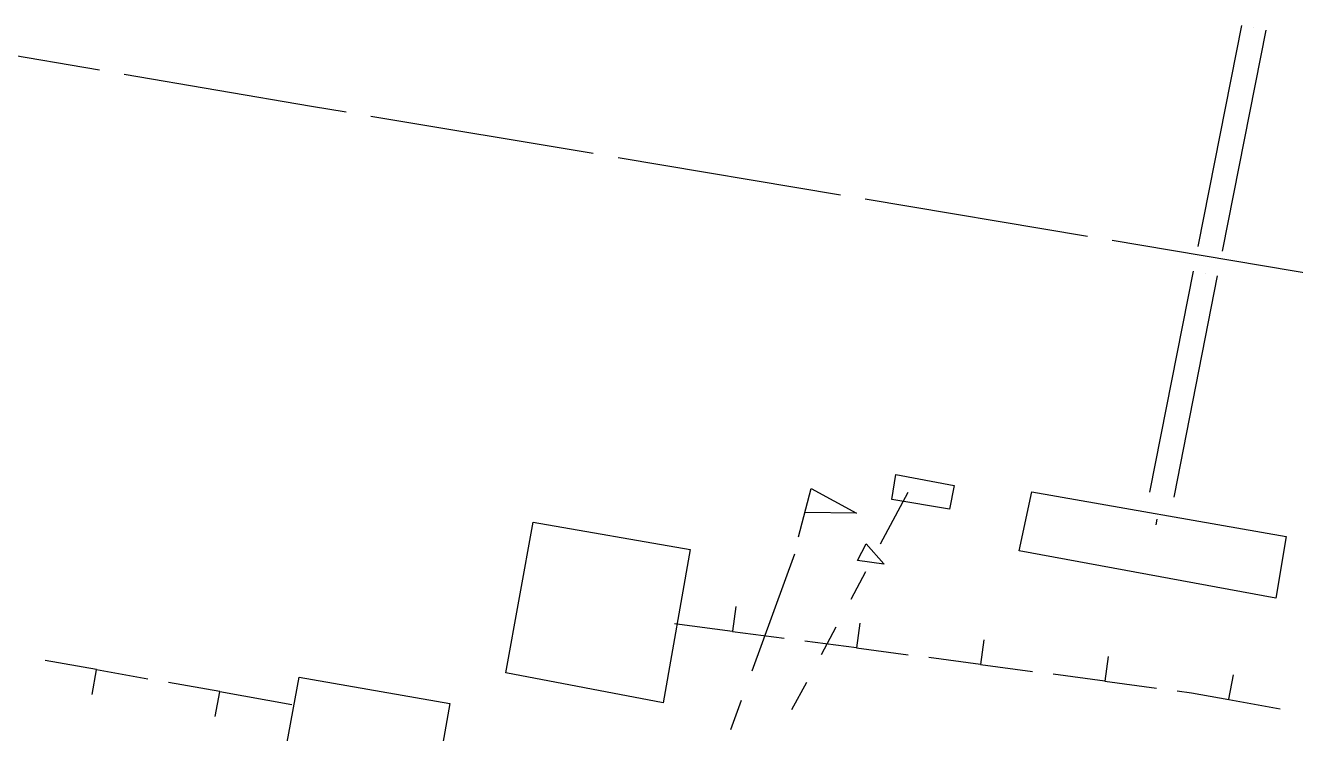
# Model space of a CAD drawing. Header units: metres. Extents: x -1160 to -1077, y 3 to 562.
# Drawn here: x -1117.39 to -1107.25, y 512.5 to 518.16 of the extents above; entities that cross this region are included whole.
import ezdxf

# ---------------------------------------------------------------- set-up
doc = ezdxf.new("R2010")
doc.units = ezdxf.units.M

# ---------------------------------------------------------------- blocks, each defined once
blk = doc.blocks.new('T2DPAA-T2D-PWA-SU-M2D-000003_250_dwg-40806560-DRG-2873041 - PILE LAYOUT')
at = {"color": 151, "lineweight": 25, "true_color": 0xa3b9ff}
for p, q in [((-201.01, 1080.255), (-200.847, 1078.462)), ((-200.647, 1076.272), (-200.478, 1074.48)), ((-200.46, 1074.28), (-200.291, 1072.488)), ((-200.272, 1072.289), (-200.104, 1070.497)), ((-200.085, 1070.298), (-199.917, 1068.506))]:
    blk.add_line(p, q, dxfattribs=at)
at = {"color": 41, "lineweight": 25, "true_color": 0xffd0a3}
for p, q in [((-205.482, 1077.254), (-205.517, 1077.669)), ((-205.399, 1076.258), (-205.434, 1076.673)), ((-203.883, 1072.425), (-203.83, 1072.012)), ((-203.756, 1071.434), (-203.703, 1071.02)), ((-203.63, 1070.442), (-203.577, 1070.028)), ((-203.503, 1069.45), (-203.45, 1069.036))]:
    blk.add_line(p, q, dxfattribs=at)
at = {"color": 21, "lineweight": 25, "true_color": 0xdea3a3}
for p, q in [((-204.644, 1072.237), (-204.395, 1072.215)), ((-204.146, 1072.193), (-203.156, 1072.104)), ((-204.124, 1071.749), (-204.367, 1071.807)), ((-203.637, 1071.635), (-203.881, 1071.692)), ((-203.151, 1071.52), (-203.394, 1071.578)), ((-202.452, 1071.356), (-202.907, 1071.463))]:
    blk.add_line(p, q, dxfattribs=at)
at = {"color": 9, "lineweight": 25, "true_color": 0xd0a3d0}
for p, q in [((-198.155, 1069.641), (-198.155, 1069.641)), ((-200.151, 1069.511), (-200.151, 1069.511)), ((-202.147, 1069.38), (-202.191, 1069.378))]:
    blk.add_line(p, q, dxfattribs=at)
at = {"color": 151, "lineweight": 25, "true_color": 0xa3b9ff, "flags": 128}
blk.add_lwpolyline([(-200.829, 1078.263), (-200.692, 1076.75), (-200.665, 1076.471)], dxfattribs=at)
at = {"color": 41, "lineweight": 25, "true_color": 0xffd0a3, "flags": 128}
for points in [[(-205.682, 1077.237), (-205.484, 1077.254), (-205.482, 1077.254), (-205.448, 1076.839)], [(-205.599, 1076.241), (-205.401, 1076.257), (-205.399, 1076.258), (-205.351, 1075.675)], [(-203.684, 1072.451), (-203.881, 1072.426), (-203.883, 1072.425), (-203.942, 1072.888)], [(-203.558, 1071.459), (-203.755, 1071.434), (-203.756, 1071.434), (-203.809, 1071.847)], [(-203.431, 1070.467), (-203.628, 1070.442), (-203.63, 1070.442), (-203.682, 1070.855)], [(-203.305, 1069.475), (-203.502, 1069.45), (-203.503, 1069.45), (-203.556, 1069.863)], [(-203.429, 1068.871), (-203.415, 1068.757), (-203.39, 1068.456), (-203.356, 1068.041)], [(-203.191, 1068.473), (-203.388, 1068.457), (-203.39, 1068.456)]]:
    blk.add_lwpolyline(points, dxfattribs=at)
for points in [[(-205.125, 1075.675), (-205.017, 1074.457), (-206.286, 1074.35), (-206.382, 1075.576)], [(-204.576, 1072.813), (-204.667, 1074.089), (-203.448, 1074.188), (-203.338, 1072.92)]]:
    blk.add_lwpolyline(points, close=True, dxfattribs=at)
at = {"color": 21, "lineweight": 25, "true_color": 0xeca3a3, "flags": 128}
blk.add_lwpolyline([(-203.017, 1072.11), (-202.617, 1072.11), (-202.717, 1071.71), (-202.817, 1072.11)], dxfattribs=at)
at = {"color": 21, "lineweight": 25, "true_color": 0xdea3a3, "flags": 128}
blk.add_lwpolyline([(-202.933, 1071.572), (-203.052, 1071.396), (-203.052, 1071.394), (-203.079, 1071.605), (-203.079, 1071.606)], close=True, dxfattribs=at)
at = {"color": 21, "lineweight": 25, "true_color": 0xeca3a3, "flags": 128}
blk.add_lwpolyline([(-202.494, 1071), (-202.537, 1071.467), (-202.336, 1071.486), (-202.303, 1071.013)], close=True, dxfattribs=at)
at = {"color": 9, "lineweight": 25, "true_color": 0xd9a3d9, "flags": 128}
blk.add_lwpolyline([(-202.015, 1068.346), (-202.511, 1068.3), (-202.672, 1070.377), (-202.191, 1070.401)], close=True, dxfattribs=at)
at = {"color": 9, "lineweight": 25, "true_color": 0xd0a3d0, "flags": 128}
for points in [[(-198.162, 1069.74), (-199.944, 1069.623), (-199.958, 1069.622)], [(-200.158, 1069.609), (-201.939, 1069.493), (-201.953, 1069.492)], [(-198.149, 1069.543), (-199.931, 1069.427), (-199.945, 1069.426)], [(-200.145, 1069.413), (-201.927, 1069.296), (-201.941, 1069.295)]]:
    blk.add_lwpolyline(points, dxfattribs=at)
blk = doc.blocks.new('T2DPAA-T2D-PWA-SU-M2D-000001_ExistingUtilities_rvt-1-DRG-2873041 - PILE LAYOUT')
at = {"color": 254, "lineweight": 25, "true_color": 0xd0d0d0, "rotation": 75.11694444444437}
blk.add_blockref('T2DPAA-T2D-PWA-SU-M2D-000003_250_dwg-40806560-DRG-2873041 - PILE LAYOUT', (-22.928, 434.912), dxfattribs=at)

msp = doc.modelspace()

# ---------------------------------------------------------------- block references
at = {"lineweight": 5}
msp.add_blockref('T2DPAA-T2D-PWA-SU-M2D-000001_ExistingUtilities_rvt-1-DRG-2873041 - PILE LAYOUT', (0, 0), dxfattribs=at)

doc.saveas('drawing.dxf')
